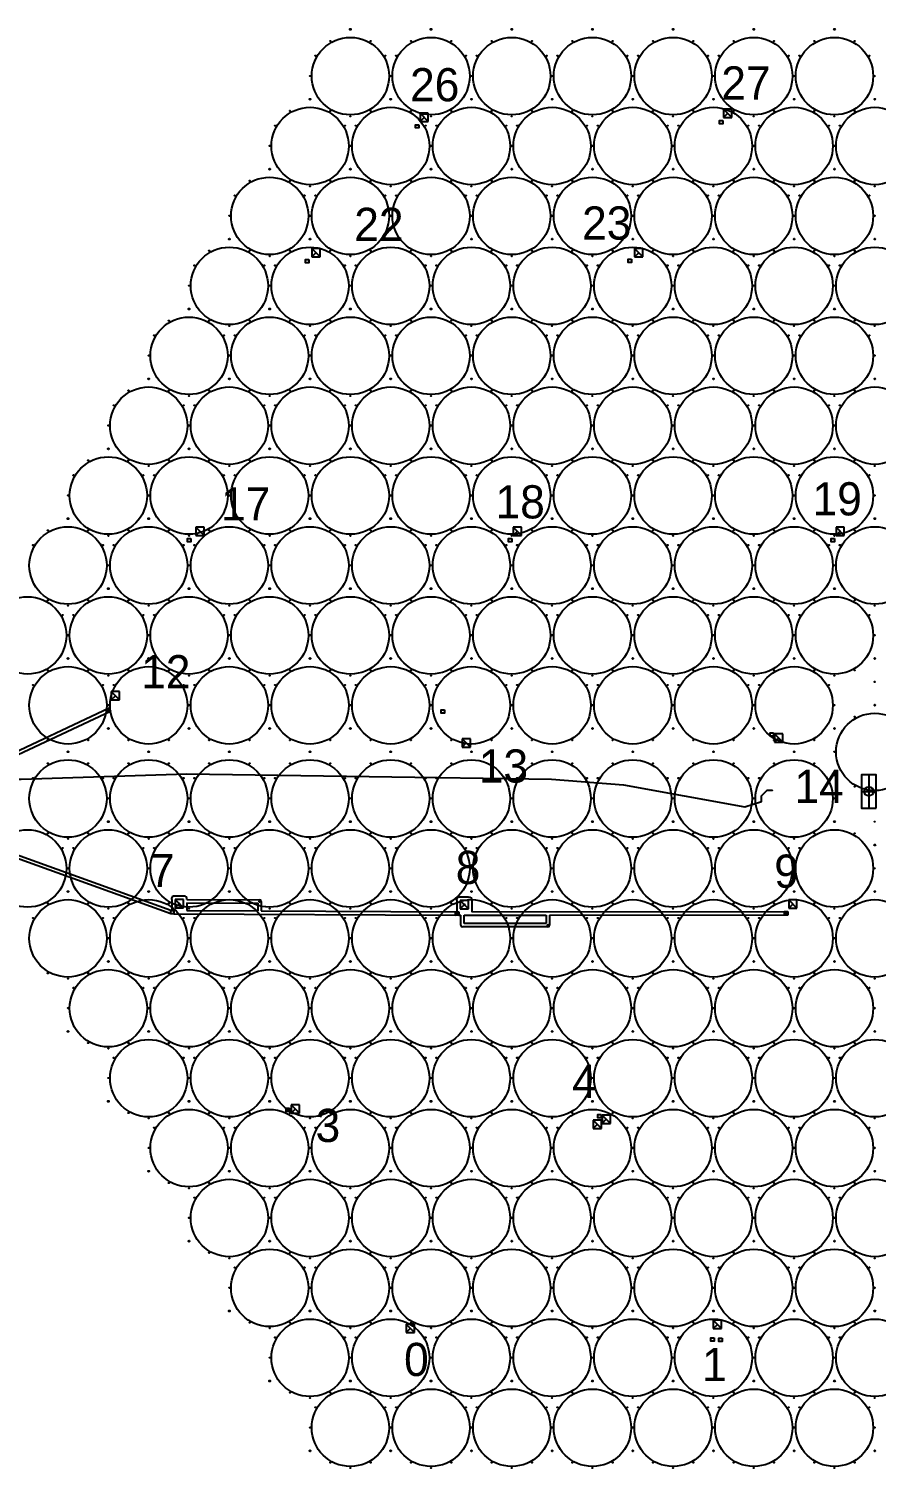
# Model space of a CAD drawing. Header units: millimetres. Extents: x 539362 to 1081937, y 6597603 to 13202610.
# Drawn here: x 540843.4 to 540996.8, y 6601063.4 to 6601323.7 of the extents above; entities that cross this region are included whole.
import ezdxf

# ---------------------------------------------------------------- set-up
doc = ezdxf.new("R2010")
doc.units = ezdxf.units.MM
doc.layers.add('ac_antennas_core', color=7, linetype='Continuous', transparency=0.7)
doc.layers.add('nodes', color=1, linetype='Continuous', transparency=0.4)
for name, color, linetype in [('ac_poles_core', 5, 'Continuous'), ('ac_posts_core', 1, 'Continuous'), ('container_PAPER', 3, 'Continuous'), ('current', 7, 'Continuous'), ('node_numbers', 7, 'Continuous'), ('road', 3, 'Continuous')]:
    doc.layers.add(name, color=color, linetype=linetype)

msp = doc.modelspace()

# ---------------------------------------------------------------- linework, layer by layer
at = {"layer": 'ac_antennas_core'}
for centre in [(540901.6, 6601315.162), (540916.2, 6601315.162), (540930.8, 6601315.162), (540945.4, 6601315.162), (540960, 6601315.162), (540974.6, 6601315.162), (540989.2, 6601315.162), (540894.3, 6601302.518), (540908.9, 6601302.518), (540923.5, 6601302.518), (540938.1, 6601302.518), (540952.7, 6601302.518), (540967.3, 6601302.518), (540981.9, 6601302.518), (540996.5, 6601302.518), (540887, 6601289.874), (540901.6, 6601289.874), (540916.2, 6601289.874), (540930.8, 6601289.874), (540945.4, 6601289.874), (540960, 6601289.874), (540974.6, 6601289.874), (540989.2, 6601289.874), (540879.7, 6601277.23), (540894.3, 6601277.23), (540908.9, 6601277.23), (540923.5, 6601277.23), (540938.1, 6601277.23), (540952.7, 6601277.23), (540967.3, 6601277.23), (540981.9, 6601277.23), (540996.5, 6601277.23), (540872.4, 6601264.586), (540887, 6601264.586), (540901.6, 6601264.586), (540916.2, 6601264.586), (540930.8, 6601264.586), (540945.4, 6601264.586), (540960, 6601264.586), (540974.6, 6601264.586), (540989.2, 6601264.586), (540865.1, 6601251.942), (540879.7, 6601251.942), (540894.3, 6601251.942), (540908.9, 6601251.942), (540923.5, 6601251.942), (540938.1, 6601251.942), (540952.7, 6601251.942), (540967.3, 6601251.942), (540981.9, 6601251.942), (540996.5, 6601251.942), (540857.8, 6601239.298), (540872.4, 6601239.298), (540887, 6601239.298), (540901.6, 6601239.298), (540916.2, 6601239.298), (540930.8, 6601239.298), (540945.4, 6601239.298), (540960, 6601239.298), (540974.6, 6601239.298), (540989.2, 6601239.298), (540850.5, 6601226.654), (540865.1, 6601226.654), (540879.7, 6601226.654), (540894.3, 6601226.654), (540908.9, 6601226.654), (540923.5, 6601226.654), (540938.1, 6601226.654), (540952.7, 6601226.654), (540967.3, 6601226.654), (540981.9, 6601226.654), (540996.5, 6601226.654), (540843.2, 6601214.01), (540857.8, 6601214.01), (540872.4, 6601214.01), (540887, 6601214.01), (540901.6, 6601214.01), (540916.2, 6601214.01), (540930.8, 6601214.01), (540945.4, 6601214.01), (540960, 6601214.01), (540974.6, 6601214.01), (540989.2, 6601214.01), (540850.5, 6601201.366), (540865.1, 6601201.366), (540879.7, 6601201.366), (540894.3, 6601201.366), (540908.9, 6601201.366), (540923.5, 6601201.366), (540938.1, 6601201.366), (540952.7, 6601201.366), (540967.3, 6601201.366), (540981.9, 6601201.366), (540996.5, 6601192.937), (540850.5, 6601184.508), (540865.1, 6601184.508), (540879.7, 6601184.508), (540894.3, 6601184.508), (540908.9, 6601184.508), (540923.5, 6601184.508), (540938.1, 6601184.508), (540952.7, 6601184.508), (540967.3, 6601184.508), (540981.9, 6601184.508), (540843.2, 6601171.864), (540857.8, 6601171.864), (540872.4, 6601171.864), (540887, 6601171.864), (540901.6, 6601171.864), (540901.6, 6601171.864), (540916.2, 6601171.864), (540916.2, 6601171.864), (540930.8, 6601171.864), (540930.8, 6601171.864), (540945.4, 6601171.864), (540945.4, 6601171.864), (540960, 6601171.864), (540960, 6601171.864), (540974.6, 6601171.864), (540989.2, 6601171.864), (540850.5, 6601159.22), (540865.1, 6601159.22), (540879.7, 6601159.22), (540894.3, 6601159.22), (540908.9, 6601159.22), (540923.5, 6601159.22), (540938.1, 6601159.22), (540952.7, 6601159.22), (540967.3, 6601159.22), (540981.9, 6601159.22), (540996.5, 6601159.22), (540857.8, 6601146.576), (540872.4, 6601146.576), (540887, 6601146.576), (540901.6, 6601146.576), (540916.2, 6601146.576), (540930.8, 6601146.576), (540945.4, 6601146.576), (540960, 6601146.576), (540974.6, 6601146.576), (540989.2, 6601146.576), (540865.1, 6601133.932), (540879.7, 6601133.932), (540894.3, 6601133.932), (540908.9, 6601133.932), (540923.5, 6601133.932), (540938.1, 6601133.932), (540952.7, 6601133.932), (540967.3, 6601133.932), (540981.9, 6601133.932), (540996.5, 6601133.932), (540872.4, 6601121.288), (540887, 6601121.288), (540901.6, 6601121.288), (540916.2, 6601121.288), (540930.8, 6601121.288), (540945.4, 6601121.288), (540960, 6601121.288), (540974.6, 6601121.288), (540989.2, 6601121.288), (540879.7, 6601108.644), (540894.3, 6601108.644), (540908.9, 6601108.644), (540923.5, 6601108.644), (540938.1, 6601108.644), (540952.7, 6601108.644), (540967.3, 6601108.644), (540981.9, 6601108.644), (540996.5, 6601108.644), (540887, 6601096), (540901.6, 6601096), (540916.2, 6601096), (540930.8, 6601096), (540945.4, 6601096), (540960, 6601096), (540974.6, 6601096), (540989.2, 6601096), (540894.3, 6601083.356), (540908.9, 6601083.356), (540923.5, 6601083.356), (540938.1, 6601083.356), (540952.7, 6601083.356), (540967.3, 6601083.356), (540981.9, 6601083.356), (540996.5, 6601083.356), (540901.6, 6601070.712), (540916.2, 6601070.712), (540930.8, 6601070.712), (540945.4, 6601070.712), (540960, 6601070.712), (540974.6, 6601070.712), (540989.2, 6601070.712)]:
    msp.add_circle(centre, 7, dxfattribs=at)
at = {"layer": 'ac_poles_core'}
for centre in [(540901.6, 6601323.62), (540916.2, 6601323.62), (540930.8, 6601323.62), (540945.4, 6601323.62), (540960, 6601323.62), (540974.6, 6601323.62), (540989.2, 6601323.62), (540894.3, 6601310.976), (540908.9, 6601310.976), (540923.5, 6601310.976), (540938.1, 6601310.976), (540952.7, 6601310.976), (540967.3, 6601310.976), (540981.9, 6601310.976), (540996.5, 6601310.976), (540887, 6601298.332), (540901.6, 6601298.332), (540916.2, 6601298.332), (540930.8, 6601298.332), (540945.4, 6601298.332), (540960, 6601298.332), (540974.6, 6601298.332), (540989.2, 6601298.332), (540879.7, 6601285.688), (540894.3, 6601285.688), (540908.9, 6601285.688), (540923.5, 6601285.688), (540938.1, 6601285.688), (540952.7, 6601285.688), (540967.3, 6601285.688), (540981.9, 6601285.688), (540996.5, 6601285.688), (540872.4, 6601273.044), (540887, 6601273.044), (540901.6, 6601273.044), (540916.2, 6601273.044), (540930.8, 6601273.044), (540945.4, 6601273.044), (540960, 6601273.044), (540974.6, 6601273.044), (540989.2, 6601273.044), (540865.1, 6601260.4), (540879.7, 6601260.4), (540894.3, 6601260.4), (540908.9, 6601260.4), (540923.5, 6601260.4), (540938.1, 6601260.4), (540952.7, 6601260.4), (540967.3, 6601260.4), (540981.9, 6601260.4), (540996.5, 6601260.4), (540857.8, 6601247.756), (540872.4, 6601247.756), (540887, 6601247.756), (540901.6, 6601247.756), (540916.2, 6601247.756), (540930.8, 6601247.756), (540945.4, 6601247.756), (540960, 6601247.756), (540974.6, 6601247.756), (540989.2, 6601247.756), (540850.5, 6601235.112), (540865.1, 6601235.112), (540879.7, 6601235.112), (540894.3, 6601235.112), (540908.9, 6601235.112), (540923.5, 6601235.112), (540938.1, 6601235.112), (540952.7, 6601235.112), (540967.3, 6601235.112), (540981.9, 6601235.112), (540996.5, 6601235.112), (540857.8, 6601222.468), (540872.4, 6601222.468), (540887, 6601222.468), (540901.6, 6601222.468), (540916.2, 6601222.468), (540930.8, 6601222.468), (540945.4, 6601222.468), (540960, 6601222.468), (540974.6, 6601222.468), (540989.2, 6601222.468), (540850.5, 6601209.824), (540865.1, 6601209.824), (540879.7, 6601209.824), (540894.3, 6601209.824), (540908.9, 6601209.824), (540923.5, 6601209.824), (540938.1, 6601209.824), (540952.7, 6601209.824), (540967.3, 6601209.824), (540981.9, 6601209.824), (540996.5, 6601209.824), (540996.5, 6601201.395), (540857.8, 6601197.18), (540872.4, 6601197.18), (540887, 6601197.18), (540901.6, 6601197.18), (540916.2, 6601197.18), (540930.8, 6601197.18), (540945.4, 6601197.18), (540960, 6601197.18), (540974.6, 6601197.18), (540989.2, 6601197.18), (540850.5, 6601192.966), (540865.1, 6601192.966), (540879.7, 6601192.966), (540894.3, 6601192.966), (540908.9, 6601192.966), (540923.5, 6601192.966), (540938.1, 6601192.966), (540952.7, 6601192.966), (540967.3, 6601192.966), (540981.9, 6601192.966), (540989.2, 6601188.751), (540857.8, 6601180.322), (540872.4, 6601180.322), (540887, 6601180.322), (540901.6, 6601180.322), (540916.2, 6601180.322), (540930.8, 6601180.322), (540945.4, 6601180.322), (540960, 6601180.322), (540974.6, 6601180.322), (540989.2, 6601180.322), (540996.5, 6601176.107), (540850.5, 6601167.678), (540865.1, 6601167.678), (540879.7, 6601167.678), (540894.3, 6601167.678), (540908.9, 6601167.678), (540923.5, 6601167.678), (540938.1, 6601167.678), (540952.7, 6601167.678), (540967.3, 6601167.678), (540981.9, 6601167.678), (540996.5, 6601167.678), (540857.8, 6601155.034), (540872.4, 6601155.034), (540887, 6601155.034), (540901.6, 6601155.034), (540916.2, 6601155.034), (540930.8, 6601155.034), (540945.4, 6601155.034), (540960, 6601155.034), (540974.6, 6601155.034), (540989.2, 6601155.034), (540850.5, 6601142.39), (540865.1, 6601142.39), (540879.7, 6601142.39), (540894.3, 6601142.39), (540908.9, 6601142.39), (540923.5, 6601142.39), (540938.1, 6601142.39), (540952.7, 6601142.39), (540967.3, 6601142.39), (540981.9, 6601142.39), (540996.5, 6601142.39), (540857.8, 6601129.746), (540872.4, 6601129.746), (540887, 6601129.746), (540901.6, 6601129.746), (540916.2, 6601129.746), (540930.8, 6601129.746), (540945.4, 6601129.746), (540960, 6601129.746), (540974.6, 6601129.746), (540989.2, 6601129.746), (540865.1, 6601117.102), (540879.7, 6601117.102), (540894.3, 6601117.102), (540908.9, 6601117.102), (540923.5, 6601117.102), (540938.1, 6601117.102), (540952.7, 6601117.102), (540967.3, 6601117.102), (540981.9, 6601117.102), (540996.5, 6601117.102), (540872.4, 6601104.458), (540887, 6601104.458), (540901.6, 6601104.458), (540916.2, 6601104.458), (540930.8, 6601104.458), (540945.4, 6601104.458), (540960, 6601104.458), (540974.6, 6601104.458), (540989.2, 6601104.458), (540879.7, 6601091.814), (540894.3, 6601091.814), (540908.9, 6601091.814), (540923.5, 6601091.814), (540938.1, 6601091.814), (540952.7, 6601091.814), (540967.3, 6601091.814), (540981.9, 6601091.814), (540996.5, 6601091.814), (540887, 6601079.17), (540901.6, 6601079.17), (540916.2, 6601079.17), (540930.8, 6601079.17), (540945.4, 6601079.17), (540960, 6601079.17), (540974.6, 6601079.17), (540989.2, 6601079.17), (540894.3, 6601066.526), (540908.9, 6601066.526), (540923.5, 6601066.526), (540938.1, 6601066.526), (540952.7, 6601066.526), (540967.3, 6601066.526), (540981.9, 6601066.526), (540996.5, 6601066.526)]:
    msp.add_circle(centre, 0.1, dxfattribs=at)
at = {"layer": 'ac_posts_core'}
for centre in [(540897.95, 6601321.513), (540905.25, 6601321.513), (540912.55, 6601321.513), (540919.85, 6601321.513), (540927.15, 6601321.513), (540934.45, 6601321.513), (540941.75, 6601321.513), (540949.05, 6601321.513), (540956.35, 6601321.513), (540963.65, 6601321.513), (540970.95, 6601321.513), (540978.25, 6601321.513), (540985.55, 6601321.513), (540992.85, 6601321.513), (540895.278, 6601318.841), (540907.922, 6601318.841), (540909.878, 6601318.841), (540922.522, 6601318.841), (540924.478, 6601318.841), (540937.122, 6601318.841), (540939.078, 6601318.841), (540951.722, 6601318.841), (540953.678, 6601318.841), (540966.322, 6601318.841), (540968.278, 6601318.841), (540980.922, 6601318.841), (540982.878, 6601318.841), (540995.522, 6601318.841), (540894.3, 6601315.191), (540908.9, 6601315.191), (540923.5, 6601315.191), (540938.1, 6601315.191), (540952.7, 6601315.191), (540967.3, 6601315.191), (540981.9, 6601315.191), (540996.5, 6601315.191), (540890.65, 6601308.869), (540897.95, 6601308.869), (540905.25, 6601308.869), (540912.55, 6601308.869), (540919.85, 6601308.869), (540927.15, 6601308.869), (540934.45, 6601308.869), (540941.75, 6601308.869), (540949.05, 6601308.869), (540956.35, 6601308.869), (540963.65, 6601308.869), (540970.95, 6601308.869), (540978.25, 6601308.869), (540985.55, 6601308.869), (540992.85, 6601308.869), (540887.978, 6601306.197), (540900.622, 6601306.197), (540901.6, 6601307.891), (540902.578, 6601306.197), (540915.222, 6601306.197), (540916.2, 6601307.891), (540917.178, 6601306.197), (540929.822, 6601306.197), (540930.8, 6601307.891), (540931.778, 6601306.197), (540944.422, 6601306.197), (540945.4, 6601307.891), (540946.378, 6601306.197), (540959.022, 6601306.197), (540960, 6601307.891), (540960.978, 6601306.197), (540973.622, 6601306.197), (540974.6, 6601307.891), (540975.578, 6601306.197), (540988.222, 6601306.197), (540989.2, 6601307.891), (540990.178, 6601306.197), (540887, 6601302.547), (540901.6, 6601302.547), (540916.2, 6601302.547), (540930.8, 6601302.547), (540945.4, 6601302.547), (540960, 6601302.547), (540974.6, 6601302.547), (540989.2, 6601302.547), (540883.35, 6601296.225), (540890.65, 6601296.225), (540897.95, 6601296.225), (540905.25, 6601296.225), (540912.55, 6601296.225), (540919.85, 6601296.225), (540927.15, 6601296.225), (540934.45, 6601296.225), (540941.75, 6601296.225), (540949.05, 6601296.225), (540956.35, 6601296.225), (540963.65, 6601296.225), (540970.95, 6601296.225), (540978.25, 6601296.225), (540985.55, 6601296.225), (540992.85, 6601296.225), (540880.678, 6601293.553), (540893.322, 6601293.553), (540894.3, 6601295.247), (540895.278, 6601293.553), (540907.922, 6601293.553), (540908.9, 6601295.247), (540909.878, 6601293.553), (540922.522, 6601293.553), (540923.5, 6601295.247), (540924.478, 6601293.553), (540937.122, 6601293.553), (540938.1, 6601295.247), (540939.078, 6601293.553), (540951.722, 6601293.553), (540952.7, 6601295.247), (540953.678, 6601293.553), (540966.322, 6601293.553), (540967.3, 6601295.247), (540968.278, 6601293.553), (540980.922, 6601293.553), (540981.9, 6601295.247), (540982.878, 6601293.553), (540995.522, 6601293.553), (540996.5, 6601295.247), (540879.7, 6601289.903), (540894.3, 6601289.903), (540908.9, 6601289.903), (540923.5, 6601289.903), (540938.1, 6601289.903), (540952.7, 6601289.903), (540967.3, 6601289.903), (540981.9, 6601289.903), (540996.5, 6601289.903), (540876.05, 6601283.581), (540883.35, 6601283.581), (540887, 6601282.603), (540890.65, 6601283.581), (540897.95, 6601283.581), (540901.6, 6601282.603), (540905.25, 6601283.581), (540912.55, 6601283.581), (540916.2, 6601282.603), (540919.85, 6601283.581), (540927.15, 6601283.581), (540930.8, 6601282.603), (540934.45, 6601283.581), (540941.75, 6601283.581), (540945.4, 6601282.603), (540949.05, 6601283.581), (540956.35, 6601283.581), (540960, 6601282.603), (540963.65, 6601283.581), (540970.95, 6601283.581), (540974.6, 6601282.603), (540978.25, 6601283.581), (540985.55, 6601283.581), (540989.2, 6601282.603), (540992.85, 6601283.581), (540873.378, 6601280.909), (540886.022, 6601280.909), (540887.978, 6601280.909), (540900.622, 6601280.909), (540902.578, 6601280.909), (540915.222, 6601280.909), (540917.178, 6601280.909), (540929.822, 6601280.909), (540931.778, 6601280.909), (540944.422, 6601280.909), (540946.378, 6601280.909), (540959.022, 6601280.909), (540960.978, 6601280.909), (540973.622, 6601280.909), (540975.578, 6601280.909), (540988.222, 6601280.909), (540990.178, 6601280.909), (540872.4, 6601277.259), (540887, 6601277.259), (540901.6, 6601277.259), (540916.2, 6601277.259), (540930.8, 6601277.259), (540945.4, 6601277.259), (540960, 6601277.259), (540974.6, 6601277.259), (540989.2, 6601277.259), (540868.75, 6601270.937), (540876.05, 6601270.937), (540879.7, 6601269.959), (540883.35, 6601270.937), (540890.65, 6601270.937), (540894.3, 6601269.959), (540897.95, 6601270.937), (540905.25, 6601270.937), (540908.9, 6601269.959), (540912.55, 6601270.937), (540919.85, 6601270.937), (540923.5, 6601269.959), (540927.15, 6601270.937), (540934.45, 6601270.937), (540938.1, 6601269.959), (540941.75, 6601270.937), (540949.05, 6601270.937), (540952.7, 6601269.959), (540956.35, 6601270.937), (540963.65, 6601270.937), (540967.3, 6601269.959), (540970.95, 6601270.937), (540978.25, 6601270.937), (540981.9, 6601269.959), (540985.55, 6601270.937), (540992.85, 6601270.937), (540996.5, 6601269.959), (540866.078, 6601268.265), (540878.722, 6601268.265), (540880.678, 6601268.265), (540893.322, 6601268.265), (540895.278, 6601268.265), (540907.922, 6601268.265), (540909.878, 6601268.265), (540922.522, 6601268.265), (540924.478, 6601268.265), (540937.122, 6601268.265), (540939.078, 6601268.265), (540951.722, 6601268.265), (540953.678, 6601268.265), (540966.322, 6601268.265), (540968.278, 6601268.265), (540980.922, 6601268.265), (540982.878, 6601268.265), (540995.522, 6601268.265), (540865.1, 6601264.615), (540879.7, 6601264.615), (540894.3, 6601264.615), (540908.9, 6601264.615), (540923.5, 6601264.615), (540938.1, 6601264.615), (540952.7, 6601264.615), (540967.3, 6601264.615), (540981.9, 6601264.615), (540996.5, 6601264.615), (540861.45, 6601258.293), (540868.75, 6601258.293), (540872.4, 6601257.315), (540876.05, 6601258.293), (540883.35, 6601258.293), (540887, 6601257.315), (540890.65, 6601258.293), (540897.95, 6601258.293), (540901.6, 6601257.315), (540905.25, 6601258.293), (540912.55, 6601258.293), (540916.2, 6601257.315), (540919.85, 6601258.293), (540927.15, 6601258.293), (540930.8, 6601257.315), (540934.45, 6601258.293), (540941.75, 6601258.293), (540945.4, 6601257.315), (540949.05, 6601258.293), (540956.35, 6601258.293), (540960, 6601257.315), (540963.65, 6601258.293), (540970.95, 6601258.293), (540974.6, 6601257.315), (540978.25, 6601258.293), (540985.55, 6601258.293), (540989.2, 6601257.315), (540992.85, 6601258.293), (540858.778, 6601255.621), (540871.422, 6601255.621), (540873.378, 6601255.621), (540886.022, 6601255.621), (540887.978, 6601255.621), (540900.622, 6601255.621), (540902.578, 6601255.621), (540915.222, 6601255.621), (540917.178, 6601255.621), (540929.822, 6601255.621), (540931.778, 6601255.621), (540944.422, 6601255.621), (540946.378, 6601255.621), (540959.022, 6601255.621), (540960.978, 6601255.621), (540973.622, 6601255.621), (540975.578, 6601255.621), (540988.222, 6601255.621), (540990.178, 6601255.621), (540857.8, 6601251.971), (540872.4, 6601251.971), (540887, 6601251.971), (540901.6, 6601251.971), (540916.2, 6601251.971), (540930.8, 6601251.971), (540945.4, 6601251.971), (540960, 6601251.971), (540974.6, 6601251.971), (540989.2, 6601251.971), (540854.15, 6601245.649), (540861.45, 6601245.649), (540865.1, 6601244.671), (540868.75, 6601245.649), (540876.05, 6601245.649), (540879.7, 6601244.671), (540883.35, 6601245.649), (540890.65, 6601245.649), (540894.3, 6601244.671), (540897.95, 6601245.649), (540905.25, 6601245.649), (540908.9, 6601244.671), (540912.55, 6601245.649), (540919.85, 6601245.649), (540923.5, 6601244.671), (540927.15, 6601245.649), (540934.45, 6601245.649), (540938.1, 6601244.671), (540941.75, 6601245.649), (540949.05, 6601245.649), (540952.7, 6601244.671), (540956.35, 6601245.649), (540963.65, 6601245.649), (540967.3, 6601244.671), (540970.95, 6601245.649), (540978.25, 6601245.649), (540981.9, 6601244.671), (540985.55, 6601245.649), (540992.85, 6601245.649), (540996.5, 6601244.671), (540851.478, 6601242.977), (540864.122, 6601242.977), (540866.078, 6601242.977), (540878.722, 6601242.977), (540880.678, 6601242.977), (540893.322, 6601242.977), (540895.278, 6601242.977), (540907.922, 6601242.977), (540909.878, 6601242.977), (540922.522, 6601242.977), (540924.478, 6601242.977), (540937.122, 6601242.977), (540939.078, 6601242.977), (540951.722, 6601242.977), (540953.678, 6601242.977), (540966.322, 6601242.977), (540968.278, 6601242.977), (540980.922, 6601242.977), (540982.878, 6601242.977), (540995.522, 6601242.977), (540850.5, 6601239.327), (540865.1, 6601239.327), (540879.7, 6601239.327), (540894.3, 6601239.327), (540908.9, 6601239.327), (540923.5, 6601239.327), (540938.1, 6601239.327), (540952.7, 6601239.327), (540967.3, 6601239.327), (540981.9, 6601239.327), (540996.5, 6601239.327), (540846.85, 6601233.005), (540854.15, 6601233.005), (540861.45, 6601233.005), (540868.75, 6601233.005), (540876.05, 6601233.005), (540883.35, 6601233.005), (540890.65, 6601233.005), (540897.95, 6601233.005), (540905.25, 6601233.005), (540912.55, 6601233.005), (540919.85, 6601233.005), (540927.15, 6601233.005), (540934.45, 6601233.005), (540941.75, 6601233.005), (540949.05, 6601233.005), (540956.35, 6601233.005), (540963.65, 6601233.005), (540970.95, 6601233.005), (540978.25, 6601233.005), (540985.55, 6601233.005), (540992.85, 6601233.005), (540844.178, 6601230.333), (540856.822, 6601230.333), (540857.8, 6601232.027), (540858.778, 6601230.333), (540871.422, 6601230.333), (540872.4, 6601232.027), (540873.378, 6601230.333), (540886.022, 6601230.333), (540887, 6601232.027), (540887.978, 6601230.333), (540900.622, 6601230.333), (540901.6, 6601232.027), (540902.578, 6601230.333), (540915.222, 6601230.333), (540916.2, 6601232.027), (540917.178, 6601230.333), (540929.822, 6601230.333), (540930.8, 6601232.027), (540931.778, 6601230.333), (540944.422, 6601230.333), (540945.4, 6601232.027), (540946.378, 6601230.333), (540959.022, 6601230.333), (540960, 6601232.027), (540960.978, 6601230.333), (540973.622, 6601230.333), (540974.6, 6601232.027), (540975.578, 6601230.333), (540988.222, 6601230.333), (540989.2, 6601232.027), (540990.178, 6601230.333), (540857.8, 6601226.683), (540872.4, 6601226.683), (540887, 6601226.683), (540901.6, 6601226.683), (540916.2, 6601226.683), (540930.8, 6601226.683), (540945.4, 6601226.683), (540960, 6601226.683), (540974.6, 6601226.683), (540989.2, 6601226.683), (540846.85, 6601220.361), (540854.15, 6601220.361), (540861.45, 6601220.361), (540868.75, 6601220.361), (540876.05, 6601220.361), (540883.35, 6601220.361), (540890.65, 6601220.361), (540897.95, 6601220.361), (540905.25, 6601220.361), (540912.55, 6601220.361), (540919.85, 6601220.361), (540927.15, 6601220.361), (540934.45, 6601220.361), (540941.75, 6601220.361), (540949.05, 6601220.361), (540956.35, 6601220.361), (540963.65, 6601220.361), (540970.95, 6601220.361), (540978.25, 6601220.361), (540985.55, 6601220.361), (540992.85, 6601220.361), (540849.522, 6601217.689), (540850.5, 6601219.383), (540851.478, 6601217.689), (540864.122, 6601217.689), (540865.1, 6601219.383), (540866.078, 6601217.689), (540878.722, 6601217.689), (540879.7, 6601219.383), (540880.678, 6601217.689), (540893.322, 6601217.689), (540894.3, 6601219.383), (540895.278, 6601217.689), (540907.922, 6601217.689), (540908.9, 6601219.383), (540909.878, 6601217.689), (540922.522, 6601217.689), (540923.5, 6601219.383), (540924.478, 6601217.689), (540937.122, 6601217.689), (540938.1, 6601219.383), (540939.078, 6601217.689), (540951.722, 6601217.689), (540952.7, 6601219.383), (540953.678, 6601217.689), (540966.322, 6601217.689), (540967.3, 6601219.383), (540968.278, 6601217.689), (540980.922, 6601217.689), (540981.9, 6601219.383), (540982.878, 6601217.689), (540995.522, 6601217.689), (540996.5, 6601219.383), (540850.5, 6601214.039), (540865.1, 6601214.039), (540879.7, 6601214.039), (540894.3, 6601214.039), (540908.9, 6601214.039), (540923.5, 6601214.039), (540938.1, 6601214.039), (540952.7, 6601214.039), (540967.3, 6601214.039), (540981.9, 6601214.039), (540996.5, 6601214.039), (540846.85, 6601207.717), (540854.15, 6601207.717), (540861.45, 6601207.717), (540868.75, 6601207.717), (540876.05, 6601207.717), (540883.35, 6601207.717), (540890.65, 6601207.717), (540897.95, 6601207.717), (540905.25, 6601207.717), (540912.55, 6601207.717), (540919.85, 6601207.717), (540927.15, 6601207.717), (540934.45, 6601207.717), (540941.75, 6601207.717), (540949.05, 6601207.717), (540956.35, 6601207.717), (540963.65, 6601207.717), (540970.95, 6601207.717), (540978.25, 6601207.717), (540985.55, 6601207.717), (540992.85, 6601207.717), (540844.178, 6601205.045), (540856.822, 6601205.045), (540857.8, 6601206.739), (540858.778, 6601205.045), (540871.422, 6601205.045), (540872.4, 6601206.739), (540873.378, 6601205.045), (540886.022, 6601205.045), (540887, 6601206.739), (540887.978, 6601205.045), (540900.622, 6601205.045), (540901.6, 6601206.739), (540902.578, 6601205.045), (540915.222, 6601205.045), (540916.2, 6601206.739), (540917.178, 6601205.045), (540929.822, 6601205.045), (540930.8, 6601206.739), (540931.778, 6601205.045), (540944.422, 6601205.045), (540945.4, 6601206.739), (540946.378, 6601205.045), (540959.022, 6601205.045), (540960, 6601206.739), (540960.978, 6601205.045), (540973.622, 6601205.045), (540974.6, 6601206.739), (540975.578, 6601205.045), (540988.222, 6601205.045), (540989.2, 6601206.739), (540996.5, 6601205.61), (540857.8, 6601201.395), (540872.4, 6601201.395), (540887, 6601201.395), (540901.6, 6601201.395), (540916.2, 6601201.395), (540930.8, 6601201.395), (540945.4, 6601201.395), (540960, 6601201.395), (540974.6, 6601201.395), (540989.2, 6601201.395), (540992.85, 6601199.288), (540846.85, 6601195.073), (540854.15, 6601195.073), (540861.45, 6601195.073), (540868.75, 6601195.073), (540876.05, 6601195.073), (540883.35, 6601195.073), (540890.65, 6601195.073), (540897.95, 6601195.073), (540905.25, 6601195.073), (540912.55, 6601195.073), (540919.85, 6601195.073), (540927.15, 6601195.073), (540934.45, 6601195.073), (540941.75, 6601195.073), (540949.05, 6601195.073), (540956.35, 6601195.073), (540963.65, 6601195.073), (540970.95, 6601195.073), (540978.25, 6601195.073), (540985.55, 6601195.073), (540989.2, 6601192.966), (540846.85, 6601190.858), (540854.15, 6601190.858), (540861.45, 6601190.858), (540868.75, 6601190.858), (540876.05, 6601190.858), (540883.35, 6601190.858), (540890.65, 6601190.858), (540897.95, 6601190.858), (540905.25, 6601190.858), (540912.55, 6601190.858), (540919.85, 6601190.858), (540927.15, 6601190.858), (540934.45, 6601190.858), (540941.75, 6601190.858), (540949.05, 6601190.858), (540956.35, 6601190.858), (540963.65, 6601190.858), (540970.95, 6601190.858), (540978.25, 6601190.858), (540985.55, 6601190.858), (540844.178, 6601188.186), (540856.822, 6601188.186), (540858.778, 6601188.186), (540871.422, 6601188.186), (540873.378, 6601188.186), (540886.022, 6601188.186), (540887.978, 6601188.186), (540900.622, 6601188.186), (540902.578, 6601188.186), (540915.222, 6601188.186), (540917.178, 6601188.186), (540929.822, 6601188.186), (540931.778, 6601188.186), (540944.422, 6601188.186), (540946.378, 6601188.186), (540959.022, 6601188.186), (540960.978, 6601188.186), (540973.622, 6601188.186), (540975.578, 6601188.186), (540992.85, 6601186.644), (540857.8, 6601184.536), (540872.4, 6601184.536), (540887, 6601184.536), (540901.6, 6601184.536), (540916.2, 6601184.536), (540930.8, 6601184.536), (540945.4, 6601184.536), (540960, 6601184.536), (540974.6, 6601184.536), (540989.2, 6601184.536), (540996.5, 6601185.666), (540846.85, 6601178.214), (540854.15, 6601178.214), (540861.45, 6601178.214), (540868.75, 6601178.214), (540876.05, 6601178.214), (540883.35, 6601178.214), (540890.65, 6601178.214), (540897.95, 6601178.214), (540905.25, 6601178.214), (540912.55, 6601178.214), (540919.85, 6601178.214), (540927.15, 6601178.214), (540934.45, 6601178.214), (540941.75, 6601178.214), (540949.05, 6601178.214), (540956.35, 6601178.214), (540963.65, 6601178.214), (540970.95, 6601178.214), (540978.25, 6601178.214), (540985.55, 6601178.214), (540992.85, 6601178.214), (540996.5, 6601180.322), (540850.5, 6601177.236), (540865.1, 6601177.236), (540879.7, 6601177.236), (540894.3, 6601177.236), (540908.9, 6601177.236), (540923.5, 6601177.236), (540938.1, 6601177.236), (540952.7, 6601177.236), (540967.3, 6601177.236), (540981.9, 6601177.236), (540849.522, 6601175.542), (540851.478, 6601175.542), (540864.122, 6601175.542), (540866.078, 6601175.542), (540878.722, 6601175.542), (540880.678, 6601175.542), (540893.322, 6601175.542), (540895.278, 6601175.542), (540907.922, 6601175.542), (540909.878, 6601175.542), (540922.522, 6601175.542), (540924.478, 6601175.542), (540937.122, 6601175.542), (540939.078, 6601175.542), (540951.722, 6601175.542), (540953.678, 6601175.542), (540966.322, 6601175.542), (540968.278, 6601175.542), (540980.922, 6601175.542), (540982.878, 6601175.542), (540850.5, 6601171.892), (540865.1, 6601171.892), (540879.7, 6601171.892), (540894.3, 6601171.892), (540908.9, 6601171.892), (540923.5, 6601171.892), (540938.1, 6601171.892), (540952.7, 6601171.892), (540967.3, 6601171.892), (540981.9, 6601171.892), (540996.5, 6601171.892), (540846.85, 6601165.57), (540854.15, 6601165.57), (540861.45, 6601165.57), (540868.75, 6601165.57), (540876.05, 6601165.57), (540883.35, 6601165.57), (540890.65, 6601165.57), (540897.95, 6601165.57), (540905.25, 6601165.57), (540912.55, 6601165.57), (540919.85, 6601165.57), (540927.15, 6601165.57), (540934.45, 6601165.57), (540941.75, 6601165.57), (540949.05, 6601165.57), (540956.35, 6601165.57), (540963.65, 6601165.57), (540970.95, 6601165.57), (540978.25, 6601165.57), (540985.55, 6601165.57), (540992.85, 6601165.57), (540844.178, 6601162.898), (540856.822, 6601162.898), (540857.8, 6601164.592), (540858.778, 6601162.898), (540871.422, 6601162.898), (540872.4, 6601164.592), (540873.378, 6601162.898), (540886.022, 6601162.898), (540887, 6601164.592), (540887.978, 6601162.898), (540900.622, 6601162.898), (540901.6, 6601164.592), (540902.578, 6601162.898), (540915.222, 6601162.898), (540916.2, 6601164.592), (540917.178, 6601162.898), (540929.822, 6601162.898), (540930.8, 6601164.592), (540931.778, 6601162.898), (540944.422, 6601162.898), (540945.4, 6601164.592), (540946.378, 6601162.898), (540959.022, 6601162.898), (540960, 6601164.592), (540960.978, 6601162.898), (540973.622, 6601162.898), (540974.6, 6601164.592), (540975.578, 6601162.898), (540988.222, 6601162.898), (540989.2, 6601164.592), (540990.178, 6601162.898), (540857.8, 6601159.248), (540872.4, 6601159.248), (540887, 6601159.248), (540901.6, 6601159.248), (540916.2, 6601159.248), (540930.8, 6601159.248), (540945.4, 6601159.248), (540960, 6601159.248), (540974.6, 6601159.248), (540989.2, 6601159.248), (540846.85, 6601152.927), (540854.15, 6601152.927), (540861.45, 6601152.927), (540868.75, 6601152.927), (540876.05, 6601152.927), (540883.35, 6601152.927), (540890.65, 6601152.927), (540897.95, 6601152.927), (540905.25, 6601152.927), (540912.55, 6601152.927), (540919.85, 6601152.927), (540927.15, 6601152.927), (540934.45, 6601152.927), (540941.75, 6601152.927), (540949.05, 6601152.927), (540956.35, 6601152.927), (540963.65, 6601152.927), (540970.95, 6601152.927), (540978.25, 6601152.927), (540985.55, 6601152.927), (540992.85, 6601152.927), (540850.5, 6601151.948), (540851.478, 6601150.255), (540864.122, 6601150.255), (540865.1, 6601151.948), (540866.078, 6601150.255), (540878.722, 6601150.255), (540879.7, 6601151.948), (540880.678, 6601150.255), (540893.322, 6601150.255), (540894.3, 6601151.948), (540895.278, 6601150.255), (540907.922, 6601150.255), (540908.9, 6601151.948), (540909.878, 6601150.255), (540922.522, 6601150.255), (540923.5, 6601151.948), (540924.478, 6601150.255), (540937.122, 6601150.255), (540938.1, 6601151.948), (540939.078, 6601150.255), (540951.722, 6601150.255), (540952.7, 6601151.948), (540953.678, 6601150.255), (540966.322, 6601150.255), (540967.3, 6601151.948), (540968.278, 6601150.255), (540980.922, 6601150.255), (540981.9, 6601151.948), (540982.878, 6601150.255), (540995.522, 6601150.255), (540996.5, 6601151.948), (540850.5, 6601146.605), (540865.1, 6601146.605), (540879.7, 6601146.605), (540894.3, 6601146.605), (540908.9, 6601146.605), (540923.5, 6601146.605), (540938.1, 6601146.605), (540952.7, 6601146.605), (540967.3, 6601146.605), (540981.9, 6601146.605), (540996.5, 6601146.605), (540854.15, 6601140.283), (540857.8, 6601139.305), (540861.45, 6601140.283), (540868.75, 6601140.283), (540872.4, 6601139.305), (540876.05, 6601140.283), (540883.35, 6601140.283), (540887, 6601139.305), (540890.65, 6601140.283), (540897.95, 6601140.283), (540901.6, 6601139.305), (540905.25, 6601140.283), (540912.55, 6601140.283), (540916.2, 6601139.305), (540919.85, 6601140.283), (540927.15, 6601140.283), (540930.8, 6601139.305), (540934.45, 6601140.283), (540941.75, 6601140.283), (540945.4, 6601139.305), (540949.05, 6601140.283), (540956.35, 6601140.283), (540960, 6601139.305), (540963.65, 6601140.283), (540970.95, 6601140.283), (540974.6, 6601139.305), (540978.25, 6601140.283), (540985.55, 6601140.283), (540989.2, 6601139.305), (540992.85, 6601140.283), (540858.778, 6601137.611), (540871.422, 6601137.611), (540873.378, 6601137.611), (540886.022, 6601137.611), (540887.978, 6601137.611), (540900.622, 6601137.611), (540902.578, 6601137.611), (540915.222, 6601137.611), (540917.178, 6601137.611), (540929.822, 6601137.611), (540931.778, 6601137.611), (540944.422, 6601137.611), (540946.378, 6601137.611), (540959.022, 6601137.611), (540960.978, 6601137.611), (540973.622, 6601137.611), (540975.578, 6601137.611), (540988.222, 6601137.611), (540990.178, 6601137.611), (540857.8, 6601133.961), (540872.4, 6601133.961), (540887, 6601133.961), (540901.6, 6601133.961), (540916.2, 6601133.961), (540930.8, 6601133.961), (540945.4, 6601133.961), (540960, 6601133.961), (540974.6, 6601133.961), (540989.2, 6601133.961), (540861.45, 6601127.639), (540865.1, 6601126.661), (540868.75, 6601127.639), (540876.05, 6601127.639), (540879.7, 6601126.661), (540883.35, 6601127.639), (540890.65, 6601127.639), (540894.3, 6601126.661), (540897.95, 6601127.639), (540905.25, 6601127.639), (540908.9, 6601126.661), (540912.55, 6601127.639), (540919.85, 6601127.639), (540923.5, 6601126.661), (540927.15, 6601127.639), (540934.45, 6601127.639), (540938.1, 6601126.661), (540941.75, 6601127.639), (540949.05, 6601127.639), (540952.7, 6601126.661), (540956.35, 6601127.639), (540963.65, 6601127.639), (540967.3, 6601126.661), (540970.95, 6601127.639), (540978.25, 6601127.639), (540981.9, 6601126.661), (540985.55, 6601127.639), (540992.85, 6601127.639), (540996.5, 6601126.661), (540866.078, 6601124.967), (540878.722, 6601124.967), (540880.678, 6601124.967), (540893.322, 6601124.967), (540895.278, 6601124.967), (540907.922, 6601124.967), (540909.878, 6601124.967), (540922.522, 6601124.967), (540924.478, 6601124.967), (540937.122, 6601124.967), (540939.078, 6601124.967), (540951.722, 6601124.967), (540953.678, 6601124.967), (540966.322, 6601124.967), (540968.278, 6601124.967), (540980.922, 6601124.967), (540982.878, 6601124.967), (540995.522, 6601124.967), (540865.1, 6601121.317), (540879.7, 6601121.317), (540894.3, 6601121.317), (540908.9, 6601121.317), (540923.5, 6601121.317), (540938.1, 6601121.317), (540952.7, 6601121.317), (540967.3, 6601121.317), (540981.9, 6601121.317), (540996.5, 6601121.317), (540868.75, 6601114.995), (540872.4, 6601114.017), (540876.05, 6601114.995), (540883.35, 6601114.995), (540887, 6601114.017), (540890.65, 6601114.995), (540897.95, 6601114.995), (540901.6, 6601114.017), (540905.25, 6601114.995), (540912.55, 6601114.995), (540916.2, 6601114.017), (540919.85, 6601114.995), (540927.15, 6601114.995), (540930.8, 6601114.017), (540934.45, 6601114.995), (540941.75, 6601114.995), (540945.4, 6601114.017), (540949.05, 6601114.995), (540956.35, 6601114.995), (540960, 6601114.017), (540963.65, 6601114.995), (540970.95, 6601114.995), (540974.6, 6601114.017), (540978.25, 6601114.995), (540985.55, 6601114.995), (540989.2, 6601114.017), (540992.85, 6601114.995), (540873.378, 6601112.323), (540886.022, 6601112.323), (540887.978, 6601112.323), (540900.622, 6601112.323), (540902.578, 6601112.323), (540915.222, 6601112.323), (540917.178, 6601112.323), (540929.822, 6601112.323), (540931.778, 6601112.323), (540944.422, 6601112.323), (540946.378, 6601112.323), (540959.022, 6601112.323), (540960.978, 6601112.323), (540973.622, 6601112.323), (540975.578, 6601112.323), (540988.222, 6601112.323), (540990.178, 6601112.323), (540872.4, 6601108.673), (540887, 6601108.673), (540901.6, 6601108.673), (540916.2, 6601108.673), (540930.8, 6601108.673), (540945.4, 6601108.673), (540960, 6601108.673), (540974.6, 6601108.673), (540989.2, 6601108.673), (540876.05, 6601102.351), (540879.7, 6601101.373), (540883.35, 6601102.351), (540890.65, 6601102.351), (540894.3, 6601101.373), (540897.95, 6601102.351), (540905.25, 6601102.351), (540908.9, 6601101.373), (540912.55, 6601102.351), (540919.85, 6601102.351), (540923.5, 6601101.373), (540927.15, 6601102.351), (540934.45, 6601102.351), (540938.1, 6601101.373), (540941.75, 6601102.351), (540949.05, 6601102.351), (540952.7, 6601101.373), (540956.35, 6601102.351), (540963.65, 6601102.351), (540967.3, 6601101.373), (540970.95, 6601102.351), (540978.25, 6601102.351), (540981.9, 6601101.373), (540985.55, 6601102.351), (540992.85, 6601102.351), (540996.5, 6601101.373), (540880.678, 6601099.679), (540893.322, 6601099.679), (540895.278, 6601099.679), (540907.922, 6601099.679), (540909.878, 6601099.679), (540922.522, 6601099.679), (540924.478, 6601099.679), (540937.122, 6601099.679), (540939.078, 6601099.679), (540951.722, 6601099.679), (540953.678, 6601099.679), (540966.322, 6601099.679), (540968.278, 6601099.679), (540980.922, 6601099.679), (540982.878, 6601099.679), (540995.522, 6601099.679), (540879.7, 6601096.029), (540894.3, 6601096.029), (540908.9, 6601096.029), (540923.5, 6601096.029), (540938.1, 6601096.029), (540952.7, 6601096.029), (540967.3, 6601096.029), (540981.9, 6601096.029), (540996.5, 6601096.029), (540883.35, 6601089.707), (540890.65, 6601089.707), (540897.95, 6601089.707), (540905.25, 6601089.707), (540912.55, 6601089.707), (540919.85, 6601089.707), (540927.15, 6601089.707), (540934.45, 6601089.707), (540941.75, 6601089.707), (540949.05, 6601089.707), (540956.35, 6601089.707), (540963.65, 6601089.707), (540970.95, 6601089.707), (540978.25, 6601089.707), (540985.55, 6601089.707), (540992.85, 6601089.707), (540887, 6601088.729), (540901.6, 6601088.729), (540916.2, 6601088.729), (540930.8, 6601088.729), (540945.4, 6601088.729), (540960, 6601088.729), (540974.6, 6601088.729), (540989.2, 6601088.729), (540887.978, 6601087.035), (540900.622, 6601087.035), (540902.578, 6601087.035), (540915.222, 6601087.035), (540917.178, 6601087.035), (540929.822, 6601087.035), (540931.778, 6601087.035), (540944.422, 6601087.035), (540946.378, 6601087.035), (540959.022, 6601087.035), (540960.978, 6601087.035), (540973.622, 6601087.035), (540975.578, 6601087.035), (540988.222, 6601087.035), (540990.178, 6601087.035), (540887, 6601083.385), (540901.6, 6601083.385), (540916.2, 6601083.385), (540930.8, 6601083.385), (540945.4, 6601083.385), (540960, 6601083.385), (540974.6, 6601083.385), (540989.2, 6601083.385), (540890.65, 6601077.063), (540897.95, 6601077.063), (540905.25, 6601077.063), (540912.55, 6601077.063), (540919.85, 6601077.063), (540927.15, 6601077.063), (540934.45, 6601077.063), (540941.75, 6601077.063), (540949.05, 6601077.063), (540956.35, 6601077.063), (540963.65, 6601077.063), (540970.95, 6601077.063), (540978.25, 6601077.063), (540985.55, 6601077.063), (540992.85, 6601077.063), (540894.3, 6601076.085), (540895.278, 6601074.391), (540907.922, 6601074.391), (540908.9, 6601076.085), (540909.878, 6601074.391), (540922.522, 6601074.391), (540923.5, 6601076.085), (540924.478, 6601074.391), (540937.122, 6601074.391), (540938.1, 6601076.085), (540939.078, 6601074.391), (540951.722, 6601074.391), (540952.7, 6601076.085), (540953.678, 6601074.391), (540966.322, 6601074.391), (540967.3, 6601076.085), (540968.278, 6601074.391), (540980.922, 6601074.391), (540981.9, 6601076.085), (540982.878, 6601074.391), (540995.522, 6601074.391), (540996.5, 6601076.085), (540894.3, 6601070.741), (540908.9, 6601070.741), (540923.5, 6601070.741), (540938.1, 6601070.741), (540952.7, 6601070.741), (540967.3, 6601070.741), (540981.9, 6601070.741), (540996.5, 6601070.741), (540897.95, 6601064.419), (540905.25, 6601064.419), (540912.55, 6601064.419), (540919.85, 6601064.419), (540927.15, 6601064.419), (540934.45, 6601064.419), (540941.75, 6601064.419), (540949.05, 6601064.419), (540956.35, 6601064.419), (540963.65, 6601064.419), (540970.95, 6601064.419), (540978.25, 6601064.419), (540985.55, 6601064.419), (540992.85, 6601064.419), (540901.6, 6601063.441), (540916.2, 6601063.441), (540930.8, 6601063.441), (540945.4, 6601063.441), (540960, 6601063.441), (540974.6, 6601063.441), (540989.2, 6601063.441)]:
    msp.add_circle(centre, 0.05, dxfattribs=at)
at = {"layer": 'container_PAPER', "color": 5}
for p, q in [((540995.422, 6601188.783), (540995.422, 6601182.783)), ((540994.122, 6601185.783), (540996.722, 6601185.783))]:
    msp.add_line(p, q, dxfattribs=at)
msp.add_lwpolyline([(540996.722, 6601182.783), (540996.722, 6601188.783), (540994.122, 6601188.783), (540994.122, 6601182.783)], close=True, dxfattribs=at)
msp.add_circle((540995.422, 6601185.783), 0.822, dxfattribs=at)
at = {"layer": 'current'}
for p, q in [((540857.942, 6601200.823), (540831.172, 6601188.271)), ((540858.177, 6601200.271), (540831.428, 6601187.729)), ((540857.684, 6601200.429), (540857.784, 6601200.529)), ((540857.784, 6601200.329), (540857.684, 6601200.429)), ((540857.834, 6601200.479), (540857.734, 6601200.379)), ((540857.734, 6601200.479), (540857.834, 6601200.379)), ((540857.784, 6601200.529), (540857.884, 6601200.429)), ((540857.884, 6601200.429), (540857.784, 6601200.329)), ((540869.079, 6601163.662), (540825.282, 6601179.4)), ((540869.079, 6601164.262), (540831.6, 6601177.762)), ((540869.285, 6601166.23), (540869.285, 6601166.53)), ((540869.285, 6601166.23), (540869.285, 6601164.262)), ((540871.685, 6601166.83), (540869.585, 6601166.83)), ((540870.535, 6601165.48), (540870.635, 6601165.58)), ((540870.635, 6601165.38), (540870.535, 6601165.48)), ((540870.585, 6601165.53), (540870.685, 6601165.43)), ((540870.685, 6601165.53), (540870.585, 6601165.43)), ((540870.635, 6601165.58), (540870.735, 6601165.48)), ((540870.735, 6601165.48), (540870.635, 6601165.38)), ((540871.985, 6601166.251), (540871.985, 6601166.53)), ((540871.985, 6601166.251), (540885.175, 6601166.193)), ((540871.985, 6601165.651), (540871.985, 6601164.251)), ((540871.985, 6601165.651), (540884.874, 6601165.594)), ((540884.874, 6601165.594), (540884.868, 6601164.194)), ((540885.075, 6601165.893), (540885.175, 6601165.993)), ((540885.175, 6601165.793), (540885.075, 6601165.893)), ((540885.225, 6601165.943), (540885.125, 6601165.843)), ((540885.125, 6601165.943), (540885.225, 6601165.843)), ((540885.175, 6601165.993), (540885.275, 6601165.893)), ((540885.275, 6601165.893), (540885.175, 6601165.793)), ((540885.474, 6601165.892), (540885.468, 6601164.191)), ((540920.859, 6601166.052), (540920.859, 6601166.352)), ((540920.859, 6601166.052), (540920.859, 6601164.034)), ((540922.959, 6601166.652), (540921.159, 6601166.652)), ((540922.209, 6601165.402), (540922.109, 6601165.302)), ((540922.109, 6601165.302), (540922.209, 6601165.202)), ((540922.259, 6601165.352), (540922.159, 6601165.252)), ((540922.259, 6601165.252), (540922.159, 6601165.352)), ((540922.309, 6601165.302), (540922.209, 6601165.402)), ((540922.209, 6601165.202), (540922.309, 6601165.302)), ((540922.959, 6601166.652), (540923.259, 6601166.652)), ((540923.559, 6601166.052), (540923.559, 6601166.352)), ((540923.559, 6601166.052), (540923.559, 6601164.035)), ((540869.678, 6601163.662), (540920.618, 6601163.434)), ((540871.985, 6601164.251), (540884.868, 6601164.194)), ((540885.468, 6601164.191), (540920.62, 6601164.034)), ((540920.919, 6601163.834), (540920.819, 6601163.734)), ((540920.819, 6601163.734), (540920.919, 6601163.634)), ((540920.969, 6601163.784), (540920.869, 6601163.684)), ((540920.969, 6601163.684), (540920.869, 6601163.784)), ((540921.019, 6601163.734), (540920.919, 6601163.834)), ((540920.919, 6601163.634), (540921.019, 6601163.734)), ((540921.219, 6601163.434), (540921.574, 6601163.434)), ((540921.575, 6601161.584), (540921.574, 6601163.434)), ((540922.174, 6601163.434), (540937.06, 6601163.438)), ((540922.175, 6601161.884), (540922.174, 6601163.434)), ((540923.559, 6601164.035), (540980.765, 6601164.049)), ((540937.06, 6601163.438), (540937.06, 6601161.888)), ((540937.66, 6601163.438), (540980.765, 6601163.449)), ((540937.66, 6601163.438), (540937.66, 6601161.588)), ((540980.465, 6601163.849), (540980.365, 6601163.749)), ((540980.365, 6601163.749), (540980.465, 6601163.649)), ((540980.515, 6601163.799), (540980.415, 6601163.699)), ((540980.415, 6601163.799), (540980.515, 6601163.699)), ((540980.565, 6601163.749), (540980.465, 6601163.849)), ((540980.465, 6601163.649), (540980.565, 6601163.749)), ((540937.361, 6601161.288), (540921.875, 6601161.284)), ((540937.06, 6601161.888), (540922.175, 6601161.884)), ((540937.36, 6601161.688), (540937.26, 6601161.588)), ((540937.26, 6601161.588), (540937.36, 6601161.488)), ((540937.41, 6601161.638), (540937.31, 6601161.538)), ((540937.31, 6601161.638), (540937.41, 6601161.538)), ((540937.46, 6601161.588), (540937.36, 6601161.688)), ((540937.36, 6601161.488), (540937.46, 6601161.588))]:
    msp.add_line(p, q, dxfattribs=at)
for centre in [(540857.784, 6601200.429), (540870.635, 6601165.48), (540885.175, 6601165.893), (540922.209, 6601165.302), (540920.919, 6601163.734), (540980.465, 6601163.749), (540937.36, 6601161.588)]:
    msp.add_circle(centre, 0.1, dxfattribs=at)
for centre, start, end in [((540869.585, 6601166.53), 90, 180), ((540871.685, 6601166.53), 0, 90), ((540885.174, 6601165.893), 359.79083, 89.74673), ((540921.159, 6601166.352), 90, 180), ((540923.259, 6601166.352), 0, 90), ((540921.875, 6601161.584), 180.01568, 270.01392), ((540937.36, 6601161.588), 270.01392, 0.01196)]:
    msp.add_arc(centre, 0.3, start, end, dxfattribs=at)
at = {"layer": 'nodes'}
for p, q in [((540914.205, 6601308.445), (540915.705, 6601306.945)), ((540915.705, 6601308.445), (540914.205, 6601308.445)), ((540914.205, 6601308.445), (540914.205, 6601306.945)), ((540915.705, 6601307.695), (540915.705, 6601308.445)), ((540969.126, 6601309.159), (540970.626, 6601307.659)), ((540970.626, 6601309.159), (540969.126, 6601309.159)), ((540969.126, 6601309.159), (540969.126, 6601307.659)), ((540970.626, 6601308.409), (540970.626, 6601309.159)), ((540914.205, 6601306.945), (540914.955, 6601307.695)), ((540914.205, 6601306.945), (540915.705, 6601306.945)), ((540915.705, 6601306.945), (540915.705, 6601307.695)), ((540969.126, 6601307.659), (540969.876, 6601308.409)), ((540969.126, 6601307.659), (540970.626, 6601307.659)), ((540970.626, 6601307.659), (540970.626, 6601308.409)), ((540894.624, 6601283.98), (540896.124, 6601282.48)), ((540896.124, 6601283.98), (540894.624, 6601283.98)), ((540894.624, 6601283.98), (540894.624, 6601282.48)), ((540894.624, 6601282.48), (540895.374, 6601283.23)), ((540894.624, 6601282.48), (540896.124, 6601282.48)), ((540896.124, 6601283.23), (540896.124, 6601283.98)), ((540896.124, 6601282.48), (540896.124, 6601283.23)), ((540953.024, 6601283.98), (540954.524, 6601282.48)), ((540954.524, 6601283.98), (540953.024, 6601283.98)), ((540953.024, 6601283.98), (540953.024, 6601282.48)), ((540953.024, 6601282.48), (540953.774, 6601283.23)), ((540953.024, 6601282.48), (540954.524, 6601282.48)), ((540954.524, 6601283.23), (540954.524, 6601283.98)), ((540954.524, 6601282.48), (540954.524, 6601283.23)), ((540873.637, 6601233.596), (540875.137, 6601232.096)), ((540875.137, 6601233.596), (540873.637, 6601233.596)), ((540873.637, 6601233.596), (540873.637, 6601232.096)), ((540875.137, 6601232.846), (540875.137, 6601233.596)), ((540931.088, 6601233.591), (540932.588, 6601232.091)), ((540932.588, 6601233.591), (540931.088, 6601233.591)), ((540931.088, 6601233.591), (540931.088, 6601232.091)), ((540932.588, 6601232.841), (540932.588, 6601233.591)), ((540989.488, 6601233.591), (540990.988, 6601232.091)), ((540990.988, 6601233.591), (540989.488, 6601233.591)), ((540989.488, 6601233.591), (540989.488, 6601232.091)), ((540990.988, 6601232.841), (540990.988, 6601233.591)), ((540873.637, 6601232.096), (540874.387, 6601232.846)), ((540873.637, 6601232.096), (540875.137, 6601232.096)), ((540875.137, 6601232.096), (540875.137, 6601232.846)), ((540931.088, 6601232.091), (540931.838, 6601232.841)), ((540931.088, 6601232.091), (540932.588, 6601232.091)), ((540932.588, 6601232.091), (540932.588, 6601232.841)), ((540989.488, 6601232.091), (540990.238, 6601232.841)), ((540989.488, 6601232.091), (540990.988, 6601232.091)), ((540990.988, 6601232.091), (540990.988, 6601232.841)), ((540858.339, 6601203.852), (540859.839, 6601202.352)), ((540859.839, 6601203.852), (540858.339, 6601203.852)), ((540858.339, 6601203.852), (540858.339, 6601202.352)), ((540858.339, 6601202.352), (540859.089, 6601203.102)), ((540858.339, 6601202.352), (540859.839, 6601202.352)), ((540859.839, 6601203.102), (540859.839, 6601203.852)), ((540859.839, 6601202.352), (540859.839, 6601203.102)), ((540921.82, 6601195.326), (540923.32, 6601193.826)), ((540923.32, 6601195.326), (540921.82, 6601195.326)), ((540921.82, 6601195.326), (540921.82, 6601193.826)), ((540921.82, 6601193.826), (540922.57, 6601194.576)), ((540923.32, 6601194.576), (540923.32, 6601195.326)), ((540923.32, 6601193.826), (540923.32, 6601194.576)), ((540978.372, 6601196.223), (540979.872, 6601194.723)), ((540979.872, 6601196.223), (540978.372, 6601196.223)), ((540978.372, 6601196.223), (540978.372, 6601194.723)), ((540978.372, 6601194.723), (540979.122, 6601195.473)), ((540978.372, 6601194.723), (540979.872, 6601194.723)), ((540979.872, 6601195.473), (540979.872, 6601196.223)), ((540979.872, 6601194.723), (540979.872, 6601195.473)), ((540921.82, 6601193.826), (540923.32, 6601193.826)), ((540869.885, 6601166.23), (540871.385, 6601164.73)), ((540871.385, 6601166.23), (540869.885, 6601166.23)), ((540869.885, 6601166.23), (540869.885, 6601164.73)), ((540869.885, 6601164.73), (540870.635, 6601165.48)), ((540871.385, 6601165.48), (540871.385, 6601166.23)), ((540871.385, 6601164.73), (540871.385, 6601165.48)), ((540921.459, 6601166.052), (540922.959, 6601164.552)), ((540922.959, 6601166.052), (540921.459, 6601166.052)), ((540921.459, 6601166.052), (540921.459, 6601164.552)), ((540921.459, 6601164.552), (540922.209, 6601165.302)), ((540922.959, 6601165.302), (540922.959, 6601166.052)), ((540922.959, 6601164.552), (540922.959, 6601165.302)), ((540980.916, 6601166.173), (540982.416, 6601164.673)), ((540982.416, 6601166.173), (540980.916, 6601166.173)), ((540980.916, 6601166.173), (540980.916, 6601164.673)), ((540980.916, 6601164.673), (540981.666, 6601165.423)), ((540982.416, 6601165.423), (540982.416, 6601166.173)), ((540982.416, 6601164.673), (540982.416, 6601165.423)), ((540869.885, 6601164.73), (540871.385, 6601164.73)), ((540921.459, 6601164.552), (540922.959, 6601164.552)), ((540980.916, 6601164.673), (540982.416, 6601164.673)), ((540890.868, 6601129.09), (540892.368, 6601127.59)), ((540892.368, 6601129.09), (540890.868, 6601129.09)), ((540890.868, 6601129.09), (540890.868, 6601127.59)), ((540892.368, 6601128.34), (540892.368, 6601129.09)), ((540890.868, 6601127.59), (540891.618, 6601128.34)), ((540890.868, 6601127.59), (540892.368, 6601127.59)), ((540892.368, 6601127.59), (540892.368, 6601128.34)), ((540947.161, 6601127.255), (540948.661, 6601125.755)), ((540948.661, 6601127.255), (540947.161, 6601127.255)), ((540947.161, 6601127.255), (540947.161, 6601125.755)), ((540947.161, 6601125.755), (540947.911, 6601126.505)), ((540948.661, 6601126.505), (540948.661, 6601127.255)), ((540948.661, 6601125.755), (540948.661, 6601126.505)), ((540947.161, 6601125.755), (540948.661, 6601125.755)), ((540967.274, 6601090.145), (540968.774, 6601088.645)), ((540968.774, 6601090.145), (540967.274, 6601090.145)), ((540967.274, 6601090.145), (540967.274, 6601088.645)), ((540968.774, 6601089.395), (540968.774, 6601090.145)), ((540967.274, 6601088.645), (540968.024, 6601089.395)), ((540967.274, 6601088.645), (540968.774, 6601088.645)), ((540968.774, 6601088.645), (540968.774, 6601089.395))]:
    msp.add_line(p, q, dxfattribs=at)
at = {"layer": 'nodes', "color": 8}
for p, q in [((540945.53, 6601126.33), (540947.03, 6601124.83)), ((540947.03, 6601126.33), (540945.53, 6601126.33)), ((540945.53, 6601126.33), (540945.53, 6601124.83)), ((540947.03, 6601125.58), (540947.03, 6601126.33)), ((540945.53, 6601124.83), (540946.28, 6601125.58)), ((540945.53, 6601124.83), (540947.03, 6601124.83)), ((540947.03, 6601124.83), (540947.03, 6601125.58))]:
    msp.add_line(p, q, dxfattribs=at)
at = {"layer": 'nodes', "color": 94}
for p, q in [((540911.697, 6601089.434), (540913.197, 6601087.934)), ((540913.197, 6601089.434), (540911.697, 6601089.434)), ((540911.697, 6601089.434), (540911.697, 6601087.934)), ((540911.697, 6601087.934), (540912.447, 6601088.684)), ((540911.697, 6601087.934), (540913.197, 6601087.934)), ((540913.197, 6601088.684), (540913.197, 6601089.434)), ((540913.197, 6601087.934), (540913.197, 6601088.684))]:
    msp.add_line(p, q, dxfattribs=at)
at = {"layer": 'nodes'}
for points in [[(540913.965, 6601306.378), (540913.965, 6601305.778), (540913.365, 6601305.778), (540913.365, 6601306.378)], [(540968.991, 6601307.12), (540968.991, 6601306.52), (540968.391, 6601306.52), (540968.391, 6601307.12)], [(540894.095, 6601281.997), (540894.095, 6601281.397), (540893.495, 6601281.397), (540893.495, 6601281.997)], [(540952.495, 6601282.036), (540952.495, 6601281.436), (540951.895, 6601281.436), (540951.895, 6601282.036)], [(540872.726, 6601231.536), (540872.726, 6601230.936), (540872.126, 6601230.936), (540872.126, 6601231.536)], [(540930.826, 6601231.536), (540930.826, 6601230.936), (540930.226, 6601230.936), (540930.226, 6601231.536)], [(540989.226, 6601231.536), (540989.226, 6601230.936), (540988.626, 6601230.936), (540988.626, 6601231.536)], [(540857.626, 6601200.035), (540857.39, 6601200.587), (540857.942, 6601200.823), (540858.177, 6601200.271)], [(540918.63, 6601200.53), (540918.63, 6601199.93), (540918.03, 6601199.93), (540918.03, 6601200.53)], [(540978.172, 6601196.379), (540978.172, 6601195.779), (540977.572, 6601195.779), (540977.572, 6601196.379)], [(540921.219, 6601164.034), (540921.219, 6601163.434), (540920.619, 6601163.434), (540920.619, 6601164.034)], [(540980.765, 6601164.049), (540980.765, 6601163.449), (540980.165, 6601163.449), (540980.165, 6601164.049)], [(540967.438, 6601086.993), (540967.438, 6601086.393), (540966.838, 6601086.393), (540966.838, 6601086.993)]]:
    msp.add_lwpolyline(points, close=True, dxfattribs=at)
at = {"layer": 'nodes', "color": 94, "transparency": 33554610}
msp.add_lwpolyline([(540869.679, 6601164.262), (540869.679, 6601163.662), (540869.079, 6601163.662), (540869.079, 6601164.262)], close=True, dxfattribs=at)
at = {"layer": 'nodes', "color": 94}
for points in [[(540890.589, 6601128.516), (540890.589, 6601127.916), (540889.989, 6601127.916), (540889.989, 6601128.516)], [(540946.98, 6601127.346), (540946.98, 6601126.746), (540946.38, 6601126.746), (540946.38, 6601127.346)]]:
    msp.add_lwpolyline(points, close=True, dxfattribs=at)
at = {"layer": 'nodes', "color": 8}
msp.add_lwpolyline([(540968.88, 6601086.914), (540968.88, 6601086.314), (540968.28, 6601086.314), (540968.28, 6601086.914)], close=True, dxfattribs=at)
at = {"layer": 'road'}
msp.add_lwpolyline([(540831.3, 6601188), (540842, 6601188), (540872, 6601189), (540938, 6601188), (540951, 6601187), (540973, 6601183), (540976, 6601184), (540976, 6601185), (540977, 6601186), (540978, 6601186), (540978, 6601186)], dxfattribs=at)

# ---------------------------------------------------------------- texts
at = {"layer": 'node_numbers', "char_height": 6, "width": 8, "attachment_point": 1}
for s, insert in [('{26}', (540912.394, 6601316.609)), ('{27}', (540968.724, 6601316.929)), ('{22}', (540902.301, 6601291.348)), ('{23}', (540943.53, 6601291.595)), ('{17}', (540878.193, 6601240.797)), ('{18}', (540927.865, 6601241.165)), ('{19}', (540985.236, 6601241.714)), ('{12}', (540863.732, 6601210.442)), ('{13}', (540924.839, 6601193.392)), ('{14}', (540981.963, 6601189.698)), ('{7}', (540865.311, 6601174.487)), ('{8}', (540920.665, 6601175.04)), ('{9}', (540978.303, 6601174.374)), ('{4}', (540941.721, 6601136.354)), ('{3}', (540895.298, 6601128.385)), ('{0}', (540911.32, 6601086.068)), ('{1}', (540965.252, 6601085.141))]:
    msp.add_mtext(s, dxfattribs=dict(at, insert=insert))

doc.saveas('drawing.dxf')
